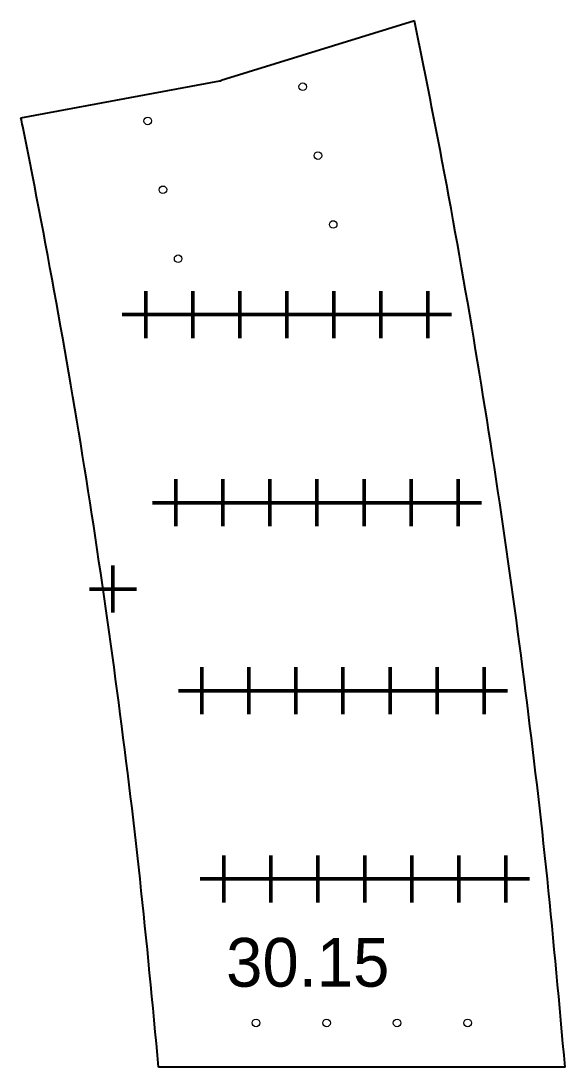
# Model space of a CAD drawing. Header units: inches. Extents: x -1683 to 11264, y -1696 to 865.
# Drawn here: x 9832.3 to 9878.6, y -51.5 to 37.5 of the extents above; entities that cross this region are included whole.
import ezdxf

# ---------------------------------------------------------------- set-up
doc = ezdxf.new("R2010")
doc.units = ezdxf.units.IN
doc.header["$MEASUREMENT"] = 0
doc.header["$PDMODE"] = 2
doc.header["$PDSIZE"] = 2
for name, color, linetype, lineweight in [('Annotation', 7, 'Continuous', 9), ('Drilling', 3, 'Continuous', 13), ('Engrave', 4, 'Continuous', 50)]:
    doc.layers.add(name, color=color, linetype=linetype, lineweight=lineweight)
doc.styles.add('Tw Cen MT', font='')
doc.styles.get('Tw Cen MT').set_extended_font_data('Tw Cen MT')

# ---------------------------------------------------------------- blocks, each defined once
blk = doc.blocks.new('*U2431')
at = {"layer": 'Engrave'}
blk.add_point((0, 0), dxfattribs=at)
blk = doc.blocks.new('*U2432')
at = {"layer": 'Engrave', "color": 0, "linetype": 'ByBlock', "lineweight": -2, "transparency": 16777216}
for p in [(0, 0), (4, 0), (8, 0), (12, 0), (16, 0), (20, 0), (24, 0)]:
    blk.add_blockref('*U2431', p, dxfattribs=at)
blk = doc.blocks.new('*U2433')
at = {"layer": 'Engrave'}
blk.add_point((0, 0), dxfattribs=at)
blk = doc.blocks.new('*U2434')
at = {"layer": 'Engrave', "color": 0, "linetype": 'ByBlock', "lineweight": -2, "transparency": 16777216}
for p in [(0, 0), (4, 0), (8, 0), (12, 0), (16, 0), (20, 0), (24, 0)]:
    blk.add_blockref('*U2433', p, dxfattribs=at)
blk = doc.blocks.new('*U2435')
at = {"layer": 'Engrave'}
blk.add_point((0, 0), dxfattribs=at)
blk = doc.blocks.new('*U2436')
at = {"layer": 'Engrave', "color": 0, "linetype": 'ByBlock', "lineweight": -2, "transparency": 16777216}
for p in [(0, 0), (4, 0), (8, 0), (12, 0), (16, 0), (20, 0), (24, 0)]:
    blk.add_blockref('*U2435', p, dxfattribs=at)
blk = doc.blocks.new('*U2437')
at = {"layer": 'Engrave'}
blk.add_point((0, 0), dxfattribs=at)
blk = doc.blocks.new('*U2438')
at = {"layer": 'Engrave', "color": 0, "linetype": 'ByBlock', "lineweight": -2, "transparency": 16777216}
for p in [(0, 0), (4, 0), (8, 0), (12, 0), (16, 0), (20, 0), (24, 0)]:
    blk.add_blockref('*U2437', p, dxfattribs=at)

msp = doc.modelspace()

# ---------------------------------------------------------------- linework, layer by layer
for p, q in [((9865.76092, 37.477), (9849.32576, 32.40243)), ((9832.30055, 29.23885), (9849.21304, 32.37468)), ((9878.5733, -51.4929), (9844.00812, -51.4929))]:
    msp.add_line(p, q)
msp.add_arc((9849.03074, 33.35792), 1, 280.5042151, 287.1587333)
for points, knots in [([(9878.5733, -51.4929), (9878.09544, -46.15715), (9877.13866, -35.47366), (9875.26668, -19.47157), (9873.07197, -3.46707), (9870.51387, 12.53583), (9868.0465, 26.18696), (9866.37097, 34.48934), (9865.76092, 37.477)], [0, 0, 0, 0, 16.0707012, 32.17750999, 48.3281132, 64.53038403, 80.79241898, 89.94025769, 89.94025769, 89.94025769, 89.94025769]), ([(9844.00812, -51.4929), (9843.5071, -46.15691), (9842.50381, -35.47175), (9840.54091, -19.46939), (9838.23768, -3.46465), (9835.55713, 12.53941), (9833.48089, 23.43027), (9832.35024, 28.99496), (9832.30055, 29.23885)], [0, 0, 0, 0, 16.07770091, 32.19512346, 48.36075966, 64.58332782, 80.87180208, 81.61850303, 81.61850303, 81.61850303, 81.61850303])]:
    msp.add_open_spline(points, degree=3, knots=knots)
at = {"layer": 'Drilling'}
for centre in [(9856.26855, 31.88263), (9843.08559, 28.97412), (9857.56122, 26.02353), (9844.37826, 23.11503), (9858.85389, 20.16444), (9845.67093, 17.25593), (9852.29071, -47.7429), (9858.29071, -47.7429), (9864.29071, -47.7429), (9870.29071, -47.7429)]:
    msp.add_circle(centre, 0.3225, dxfattribs=at)
at = {"layer": 'Engrave'}
msp.add_point((9840.1217, -10.83891), dxfattribs=at)

# ---------------------------------------------------------------- block references
at = {"layer": 'Engrave', "xscale": -1}
for name, p in [('*U2438', (9866.91294, 12.5071)), ('*U2436', (9869.47661, -3.4929)), ('*U2434', (9871.68741, -19.4929)), ('*U2432', (9873.54845, -35.4929))]:
    msp.add_blockref(name, p, dxfattribs=at)

# ---------------------------------------------------------------- texts
at = {"layer": 'Annotation', "color": 7, "insert": (9849.75245, -44.71629), "char_height": 7, "attachment_point": 7, "line_spacing_factor": 0.481418, "style": 'Tw Cen MT'}
msp.add_mtext('{\\H0.59259x;30.15}', dxfattribs=at)

doc.saveas('drawing.dxf')
